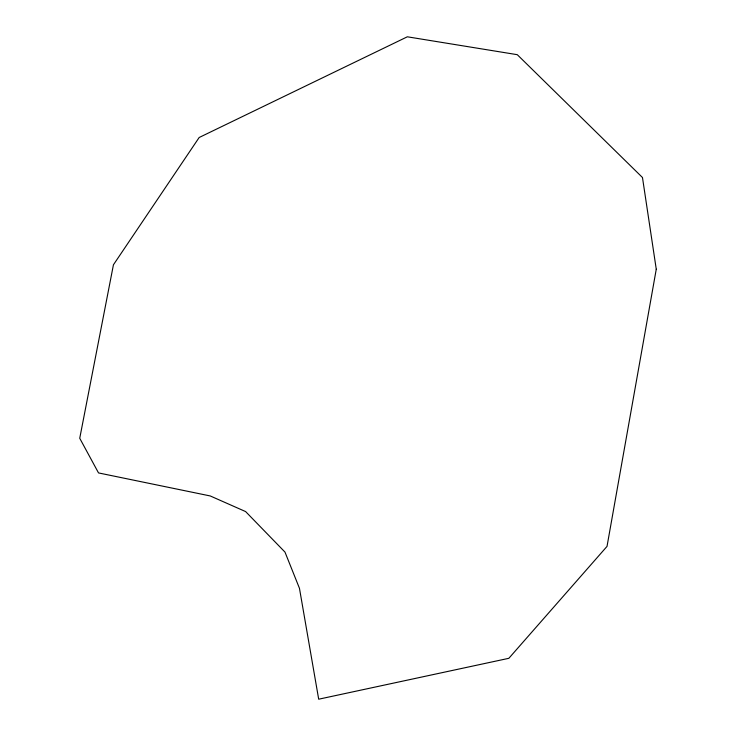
<?xml version="1.0" encoding="UTF-8"?>
<svg xmlns="http://www.w3.org/2000/svg" width="736" height="736" viewBox="0 0 736 736"><rect width="100%" height="100%" fill="white"/><g stroke="black" fill="none" stroke-linecap="round" stroke-linejoin="round"><path stroke-width="1.1" d="M656.264 269.22L607.025 546.379L508.852 658.306L318.688 699.2L299.46 588.303L284.979 552.092L245.612 511.575L210.248 495.954L98.523 472.926L79.736 438.279L113.436 264.785L199.162 137.503L407.339 36.8L517.279 54.685L642.473 177.514L656.264 269.22"/></g></svg>
